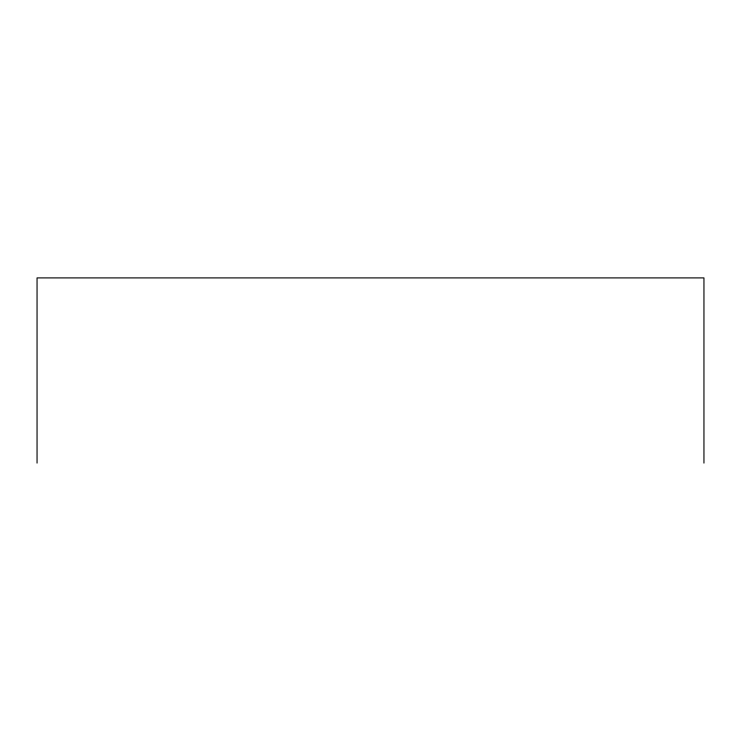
<?xml version="1.0" encoding="UTF-8"?>
<svg xmlns="http://www.w3.org/2000/svg" width="741" height="741" viewBox="0 0 741 741"><rect width="100%" height="100%" fill="white"/><g stroke="black" fill="none" stroke-linecap="round" stroke-linejoin="round"><path stroke-width="1.11" d="M703.95 463.097L703.95 277.903L37.05 277.903L37.05 463.097"/></g></svg>
